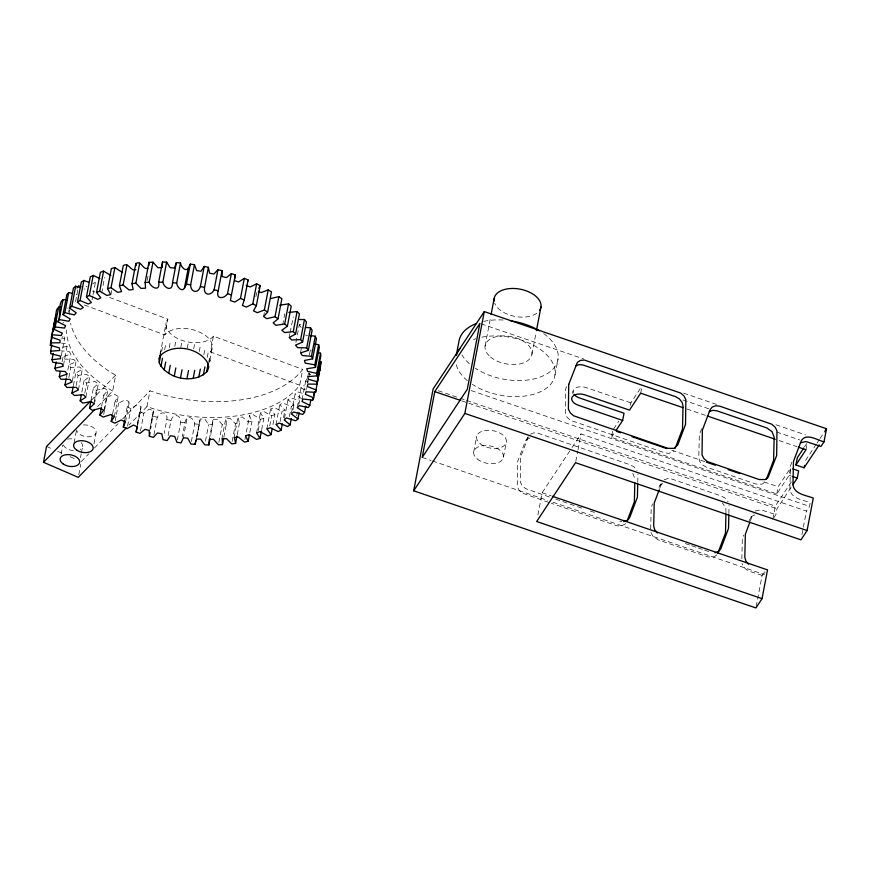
<?xml version="1.0" encoding="UTF-8"?>
<svg xmlns="http://www.w3.org/2000/svg" width="870" height="870" viewBox="0 0 870 870"><rect width="100%" height="100%" fill="white"/><g stroke="black" fill="none" stroke-linecap="round" stroke-linejoin="round"><path stroke-width="0.65" stroke-dasharray="4.35 3.26" d="M137.514 424.506L141.038 406.442L136.612 404.931L130.924 408.53L127.15 406.964L128.999 401.516L125.03 399.928L118.603 403.071L115.047 401.298L118.179 396.513L114.796 394.436L107.053 396.948L103.748 394.991L107.76 390.554L104.683 388.314L96.374 390.249L93.362 388.129L98.06 383.659L94.841 381.484L86.706 383.028L84.009 380.777L89.566 376.721L86.685 374.404L78.137 375.383L75.799 373.002L82.15 369.435L79.627 366.988L70.774 367.379L68.806 364.921L75.886 361.855L73.743 359.31L64.684 359.114L63.108 356.591L70.84 354.068L69.121 351.458L61.411 350.871M149.662 431.009L153.501 410.705L149.075 409.194L143.855 413.283L140.494 430.878M637.754 482.361L637.938 474.28M650.695 529.112L651.195 507.547L652.565 503.937M725.961 512.756L725.808 508.21L722.383 502.893M728.875 513.561L729.06 505.47M741.849 558.953L742.317 538.737L743.687 535.126M63.488 365.226L67.088 346.173L66.087 343.672L61.531 343.095M298.834 404.474L299.563 400.7L290.558 397.753L288.057 399.83L293.951 404.789L291.363 406.431L282.728 402.984L279.825 404.833L284.947 410.042L282.021 411.477L274.213 407.606L270.603 408.965L274.876 414.566L272.712 425.876M101.757 292.994L104.487 277.508M274.876 414.566L271.657 415.773L263.719 411.477L260.434 412.793L263.849 418.318L260.369 419.286L253.061 414.577L249.483 415.642L251.985 421.243L248.276 421.961L242.349 417.024L238.26 417.437L239.413 423.32L235.531 423.777L230.365 418.579L226.135 418.72L226.287 424.517L222.252 424.712L217.913 419.318L213.28 419.231L210.333 437.392M306.827 378.918L305.696 381.147L309.633 382.996M191.356 441.492L194.706 423.907C193.836 416.937 186.104 414.359 184.94 422.787L182.298 436.609M153.49 410.912L150.804 428.725M197.066 436.555L200.209 418.981L204.852 419.068L208.593 424.756L212.78 424.658M160.134 353.59L160.548 351.099L160.102 353.394M160.178 353.949L166.17 322.65M161.635 351.6L162.494 346.989M164.658 349.816L165.735 344.052M169.215 347.663L170.302 341.899M209.822 360.484L212.073 348.424M174.805 346.434L175.892 340.67M180.808 347.38L182.124 340.453M61.879 339.169L62.357 336.657M68.632 312.091L69.143 309.459M61.291 355.841L64.652 338.256L63.456 335.505M62.151 361.615L63.108 356.591M77.8 289.83L75.538 301.683A122.8 71.666 10.8 0 0 73.983 303.847M66.403 377.482L70.872 354.286M68.85 377.428L70.774 367.379M72.351 380.908L75.951 362.061M73.395 385.573L75.799 373.002M61.085 454.173L62.836 444.951M92.068 299.846L92.785 296.083M93.025 294.821L95.417 282.261L94.438 281.271M76.223 385.432L78.137 375.383M78.42 389.738L82.248 369.641M81.856 392.076L84.009 380.777M74.081 442.895L76.343 431.041M84.792 393.077L86.706 383.028M85.869 397.035L89.697 376.938M110.968 294.201L111.686 290.428M90.969 400.689L93.362 388.129M80.464 457.729L81.215 453.781M81.465 452.465L82.476 447.191M78.789 474.737L80.801 464.199M94.221 401.548L96.374 390.249M94.384 404.169L98.223 384.062M93.96 443.82L95.972 433.282M101.594 406.301L103.748 394.991M103.932 410.651L107.76 390.554M103.693 414.533L104.411 410.77M104.661 409.509L107.053 396.948M97.625 406.518L112.654 391.032L115.666 375.231L111.686 372.904A122.8 71.666 10.8 0 1 70.568 323.346M112.654 413.859L115.047 401.298M114.351 416.621L118.179 396.513M115.253 420.656L116.21 415.632M116.449 414.381L118.603 403.071M147.16 280.488L148.117 275.464M124.758 419.525L127.15 406.964M125.519 422.004L129.358 401.907M127.564 426.126L130.924 408.53M137.373 424.092L140.255 409.02M137.34 426.746L141.168 406.649M146.954 406.605L149.977 390.793L156.013 392.827A122.8 71.666 10.8 0 0 302.706 369.402L299.693 385.203A122.8 71.666 10.8 0 1 152.989 408.639L146.954 406.605L129.086 425.028M84.346 304.968L164.832 334.95L167.845 319.149L107.478 296.659M150.14 427.866L153.261 411.543M153.914 434.859L157.263 417.274C160.363 410.716 168.247 411.488 166.855 419.59L164.223 433.401M168.138 435.522L171.009 420.449C173.282 412.945 180.884 414.599 180.742 422.178L177.393 439.763M187.257 348.185L188.583 341.257M183.189 438.687L187.104 417.926M299.693 385.203L210.399 351.937L213.422 336.124L302.706 369.402M209.659 362.17L210.094 359.875L209.561 362.344M196.5 436.816L199.937 421.482M196.315 439.274L200.154 419.177M205.483 441.079L208.593 424.756M209.246 439.48L213.085 419.383M218.892 442.297L222.252 424.712M221.839 439.056L225.678 418.959M223.884 437.077L226.287 424.517M255.856 296.648L257.346 290.765M232.17 441.362L235.531 423.777M234.019 437.806L237.858 417.709M237.26 434.63L239.413 423.32M263.632 316.441L264.349 312.667M244.927 439.546L249.483 415.642M249.831 432.553L251.985 421.243M256.596 432.89L260.434 412.793M258.205 430.585L260.369 419.286M261.685 429.617L263.849 418.318M282.652 325.032L283.848 318.746M284.088 317.496L284.816 313.722M266.775 429.062L270.603 408.965M269.733 425.832L271.657 415.773M289.144 337.342L289.873 333.58M290.112 332.318L293.299 316.93M275.975 424.723L279.814 404.626M280.107 421.526L282.021 411.477M295.93 342.41L299.28 324.825L302.869 323.586M283.5 417.578L284.947 410.042M284.414 418.459L288.003 399.613M300.52 352.698L301.955 345.162M289.438 416.491L291.363 406.431M291.504 412.837L295.191 393.795L297.594 391.913L303.935 393.751M292.983 409.813L293.951 404.789M297.431 406.649L301.074 387.607L302.76 385.584L304.5 385.943M296.681 415.773L297.399 412.01M309.383 354.916L310.59 348.642L311.047 350.936M302.118 399.776L305.718 380.94M307.839 376.601L308.567 372.838M305.946 390.184L306.425 387.672M307.382 382.648L307.86 380.136M307.817 383.072L308.295 380.56M309.252 375.535L309.731 373.023M485.09 346.075L490.615 317.093M473.715 451.976L476.629 436.718M503.447 457.239L506.362 441.982M531.907 354.362L536.181 331.97M554.984 375.057L558.051 358.995M537.899 514.975L542.14 492.746L571.307 448.637M572.634 393.49L573.091 391.076M575.799 461.383L577.789 450.932M578.039 449.627L581.029 433.934L806.425 511.092L809.524 506.394L810.242 502.653L811.449 500.815M776.779 493.953L778.15 486.721L790.471 468.093L789.101 475.314L776.779 493.953L611.469 437.36L612.611 431.346M630.402 405.3L630.859 402.886L641.31 387.085M640.679 393.186L641.832 387.161M756.16 606.64L762.109 575.451L765.143 570.85L764.665 573.352M772.832 519.238L775.333 506.122L791.352 481.893M774.039 517.4L775.866 514.649L776.986 508.754L791.461 486.863M805.99 449.768L807.142 443.743M801.933 534.615L806.425 511.092M193.695 348.805L194.804 343.041M199.273 351.426L200.394 345.662M203.83 354.721L204.95 348.957M207.267 357.298L208.169 352.698M208.702 362.377L209.822 356.624M64.652 338.256L62.977 338.637M528.329 436.762L520.586 457.207L520.271 481.969L522.152 485.678L525.502 488.592L550.547 497.401M566.587 386.595L565.685 388.999L565.369 413.761L567.251 417.469L570.6 420.395L664.919 452.911L668.997 453.39L673.913 450.921M659.699 488.516L661.972 482.502M701.601 428.736L699.328 434.75L698.795 457.663L699.73 461.404L702.438 464.83L706.19 467.038L756.041 484.101L762.055 484.155L765.034 482.11M749.146 520.695L752.735 514.05M750.364 520.912L753.094 513.692M791.82 462.329L790.449 465.939L789.916 488.853C790.602 498.782 803.206 499.869 810.242 502.653M527.959 437.11L525.295 441.351L517.552 461.796L517.237 486.558L519.118 490.267L522.468 493.181L550.068 502.871M658.938 487.091L661.613 482.861M63.825 322.65L63.108 322.944M572.058 447.506L581.029 433.934M613.589 429.008L618.809 421.113M611.469 437.36L615.199 431.716M804.489 446.897L806.653 443.635M816.343 444.102L805.457 460.567L803.119 459.762M817.06 443.004L819.246 439.709M819.964 438.61L825.054 430.922M95.417 282.261L92.785 283.816M91.372 400.265L115.666 375.231M81.302 461.568L88.827 453.814M94.471 447.996L117.994 423.755M122.692 418.916L149.977 390.793M526.143 439.872L531.059 437.392M659.786 485.612L662.766 483.568M625.78 523.707L620.865 526.187L616.786 525.708L551.352 503.306M750.908 516.813L755.823 514.333M716.902 554.897L713.922 556.952L707.908 556.898L658.057 539.835L652.761 536.018L650.88 532.299M67.077 346.39L60.356 347.728M68.415 307.969L67.577 308.143M530.482 434.076L534.093 432.803L538.171 433.282L630.543 464.906L634.295 467.103L637.003 470.539M664.125 479.827L667.736 478.554L671.814 479.033L721.665 496.096L725.417 498.292L728.125 501.729M755.247 511.016L760.902 509.766L775.866 514.649M84.934 289.025L83.998 289.025M307.556 335.439L305.609 335.102M194.706 423.907L198.893 424.255M180.742 422.178L184.94 422.787M166.855 419.59L171.009 420.449M619.821 521.108L621.854 521.576M153.196 416.164L157.263 417.274M310.655 374.72L309.067 373.85M481.153 323.847L583.694 358.951M683.657 393.164L716.989 404.572M775.942 424.756L805.424 434.848M683.059 399.993L708.691 408.769M776.616 432.009L799.682 439.905M686.811 408.976L706.038 415.555M779.074 440.557L797.018 446.701M630.859 402.886L586.413 387.672A10.07 5.872 10.8 0 0 573.199 392.642M789.101 475.314L791.428 476.118M671.792 450.312L705.113 461.72M764.056 481.904L778.15 486.721M471.159 390.565L809.524 506.394M438.241 390.728L458.751 397.753M460.034 398.188L465.156 399.95M466.44 400.385L775.333 506.122M461.687 400.831L776.986 508.754M542.14 492.746L551.112 495.824M555.68 499.152L576.201 506.177M577.484 506.623L582.617 508.374M590.317 511.016L595.45 512.767M685.386 543.554L690.497 545.305M691.77 545.74L696.881 547.491M698.164 547.926L703.275 549.677M704.559 550.112L710.942 552.298M422.211 457.457L431.183 460.524M432.466 460.969L547.817 500.457M552.95 502.207L764.425 574.591M762.109 575.451C755.301 572.46 744.492 572.123 742.001 563.488M139.907 411.934L143.855 413.283M92.394 291.037L94.906 291.972M76.266 294.484L77.289 294.887M46.512 446.495L52.733 449.181M57.703 451.334L62.673 453.487M70.122 456.717L76.332 459.414M304.696 389.869L301.02 387.813M112.654 391.032L108.674 388.705A122.8 71.666 10.8 0 1 66.283 330.176M86.097 286.328L86.956 286.872M301.596 398.688L295.104 393.99M301.161 327.468L299.28 324.825M632.805 473.313L634.904 478.87M83.433 424.908A9.907 5.785 10.8 0 1 95.961 430.748A9.907 5.785 10.8 0 1 87.707 436.805A9.907 5.785 10.8 0 1 76.625 429.9M81.149 442.623A9.907 5.785 10.8 0 1 80.149 449.594M73.363 450.66A9.907 5.785 10.8 0 1 63.129 443.809M67.621 439.176A9.907 5.785 10.8 0 1 75.005 439.306M69.295 314.364A122.8 71.666 10.8 0 1 69.382 309.318M210.399 351.937A24.969 14.572 10.8 0 0 202.666 333.634L197.088 331.013A24.969 14.572 10.8 0 0 164.832 334.95M213.422 336.124A24.969 14.572 10.8 0 1 181.156 340.072L175.588 337.451A24.969 14.572 10.8 0 1 167.845 319.149M536.779 313.254A23.784 13.876 10.8 0 1 513.18 316.06A23.784 13.876 10.8 0 1 494.704 303.282M481.871 337.179A50.329 29.373 10.8 0 1 546.208 354.329A50.329 29.373 10.8 0 1 538.465 392.598A50.329 29.373 10.8 0 1 472.334 384.344M467.299 380.625A50.329 29.373 10.8 0 1 455.869 362.692M473.487 339.528A50.329 29.373 10.8 0 1 475.749 338.745M543.706 333.612A50.329 29.373 10.8 0 1 544.642 375.122A50.329 29.373 10.8 0 1 475.39 368.293M469.343 363.682A50.329 29.373 10.8 0 1 461.959 354.927M483.676 321.389A50.329 29.373 10.8 0 1 503.763 320.051M490.473 356.994A23.784 13.876 10.8 0 0 530.569 357.777A23.784 13.876 10.8 0 0 504.437 335.885A23.784 13.876 10.8 0 0 490.473 356.994M477.141 458.914A15.095 8.809 10.8 0 0 502.599 459.403A15.095 8.809 10.8 0 0 486.004 445.505A15.095 8.809 10.8 0 0 477.141 458.914M480.055 443.656A15.095 8.809 10.8 0 0 505.513 444.146A15.095 8.809 10.8 0 0 488.918 430.248A15.095 8.809 10.8 0 0 480.055 443.656"/><path stroke-width="1.3" d="M223.644 438.339L222.448 444.624L218.413 444.809L213.433 439.23L209.246 439.48L208.898 444.929L204.754 444.853L200.666 439.1L196.381 439.078L195.065 444.352L190.878 444.004L187.724 438.143L183.363 437.838L181.101 442.884L176.915 442.275L174.729 436.37L170.357 435.794L167.181 440.557L163.016 439.687L161.842 433.793L157.492 432.945L153.435 437.371L149.357 436.262L149.194 430.454L144.92 429.345L140.016 433.39L136.079 432.042L137.34 426.746L133.447 425.071L127.085 428.638L123.312 427.061L124.519 420.786M123.312 427.061L125.421 421.787L121.191 420.025L114.775 423.168L111.219 421.395L114.351 416.621L110.958 414.544L103.215 417.045L99.909 415.099L103.693 410.238L100.191 408.237L92.546 410.346L89.534 408.226L94.221 403.756L91.013 401.581L82.867 403.125L80.181 400.874L85.825 397.231L83.466 394.741L74.309 395.48L71.96 393.109L78.333 389.934L76.375 387.357L66.936 387.476L64.967 385.019L72.047 381.952L69.915 379.407L60.846 379.211L59.28 376.688L67.012 374.176L65.283 371.555L56.104 370.772L54.951 368.228L63.249 366.281L61.955 363.616L52.765 362.268L52.037 359.701L60.563 358.69L60.356 356.058L50.851 353.764L50.569 351.23L59.725 350.479L59.323 347.826L50.406 345.368L50.558 342.878L59.986 342.758L60.052 340.148L51.417 337.179L52.004 334.765L61.183 335.515L62.335 333.134L53.875 329.273L54.897 326.968L64.576 328.066L65.544 325.641L57.757 321.737L59.203 319.562L68.85 321.269L70.252 318.964L63.021 314.668L64.869 312.645L74.374 314.929L76.212 312.787L69.611 308.132L71.84 306.283L80.497 309.231L83.27 307.556L77.452 302.205L80.04 300.552L88.316 303.978L91.426 302.532L86.456 296.942L89.371 295.506L97.842 299.367L100.811 297.812L96.526 292.418L99.745 291.211L107.01 295.485L110.686 294.528L107.554 288.666L111.034 287.709L117.667 292.342L121.572 291.646L119.418 285.741L123.116 285.034L129.054 289.971L133.143 289.558L131.979 283.663L135.872 283.218L141.038 288.405L145.562 288.188L145.116 282.467L148.944 262.37L152.979 262.185L157.97 267.753L162.146 267.503L162.505 262.055L166.638 262.142L170.107 267.655L174.478 268.08L176.338 262.631L180.525 262.979L176.686 283.087C176.643 286.252 181.667 292.461 184.375 288.394L188.203 268.297L190.291 264.099L194.488 264.708L196.663 270.613L201.046 271.201L204.222 266.438L208.376 267.308L209.561 273.191L213.9 274.039L217.968 269.613L222.035 270.733L222.209 276.529L226.472 277.639L231.376 273.604L235.324 274.953L230.365 300.541L234.791 302.064L240.479 298.453L244.252 300.019L242.404 305.468L246.373 307.056L252.789 303.913L256.345 305.685L253.518 310.873L257.281 312.678L264.349 310.035L267.655 311.993L263.632 316.441L266.709 318.681L275.018 316.745L278.03 318.855L273.18 322.922L275.91 325.304L284.697 323.955L287.383 326.217L281.837 330.263L284.718 332.59L293.266 331.611L295.604 333.982L289.253 337.56L291.776 340.007L300.628 339.615L302.597 342.073L295.517 345.129L297.649 347.685L306.719 347.869L308.284 350.392L300.552 352.915L302.281 355.525L311.46 356.308L312.613 358.864L304.5 360.441L305.163 363.116L314.799 364.824L315.527 367.379L306.751 368.739L307.599 371.403L316.713 373.328L316.995 375.862L307.839 376.601L308.241 379.255L317.158 381.712L317.006 384.203L307.947 384.04L307.24 386.53L316.147 389.912L315.56 392.316L305.946 391.826L305.435 394.36L313.689 397.818L312.667 400.124L302.988 399.015L302.021 401.451L309.807 405.344L308.361 407.519L299.247 405.637L297.246 407.704L304.543 412.413L302.695 414.446L293.766 412.01L291.363 413.902L297.953 418.948L295.724 420.797L286.469 417.959L284.229 419.927L290.112 424.886L287.524 426.539L279.248 423.103L276.138 424.56L281.108 430.139L278.193 431.574L270.374 427.703L266.959 428.91L271.038 434.663L267.819 435.881L259.891 431.574L256.596 432.89L260.01 438.415L256.53 439.383L249.222 434.685L245.644 435.739L248.146 441.34L244.448 442.058L238.51 437.121L234.421 437.534L235.585 443.417L231.692 443.874L226.526 438.676L222.296 438.817L222.448 444.624M235.324 274.953L234.454 279.444M634.806 482.915L634.371 501.783L627.085 521.032M637.721 483.709L637.405 497.194L629.673 517.639L627.509 520.325L623.91 521.598M725.928 514.105L725.493 532.973L717.75 553.418M728.842 514.909L728.527 528.384L720.795 548.829L718.631 551.515L715.031 552.787M159.308 362.409L159.286 363.04C167.301 379.287 194.195 384.453 207.147 371.512L208.561 367.901L208.289 363.997C200.23 347.772 173.402 342.628 160.417 355.525L159.014 359.136L159.308 362.409L160.809 354.351M54.244 325.271L54.386 322.781M317.006 384.203L320.845 364.106L320.715 361.518M148.944 262.37L148.933 265.328M188.203 268.297C185.506 272.364 180.481 266.155 180.525 262.979M159.319 358.56L159.96 355.101M160.972 366.335L162.472 358.277M164.191 370.065L165.691 362.018M168.736 373.36L170.248 365.313M174.304 375.981L175.827 367.945M180.525 377.754L182.058 369.717M51.417 337.179L56.137 314.668M50.558 342.878L55.843 314.668M50.406 345.368L51.841 337.832M53.037 331.546L53.516 329.034M53.875 329.273C58.529 325.184 52.048 305.696 61.357 307.132M54.897 326.968L58.725 306.871M50.569 351.23L51.765 344.944M57.757 321.737C62.096 317.365 55.974 296.289 66.827 300.085M59.203 319.562L63.031 299.465M52.037 359.701L53.233 353.427M63.021 314.668L66.859 294.571L68.708 292.548L72.449 293.397M64.869 312.645L68.708 292.548M54.951 368.228L56.148 361.942M69.611 308.132L73.45 288.035L75.679 286.187L80.453 287.589M71.84 306.283L75.679 286.187M59.28 376.688L60.237 371.664M126.27 427.931L78.289 477.369L43.5 462.296L46.512 446.495L90.436 401.233M77.452 302.205L81.291 282.108L83.879 280.455L88.479 282.13M80.04 300.552L83.879 280.455M64.967 385.019L66.163 378.733M86.456 296.942L90.295 276.845L93.21 275.409L99.887 278.585M89.371 295.506L93.21 275.409M71.96 393.109L73.156 386.824M96.526 292.418L100.365 272.321L103.573 271.114L110.838 275.388M99.745 291.211L103.573 271.114M80.181 400.874L81.378 394.588M107.554 288.666L111.382 268.569L114.873 267.601L122.17 272.31M111.034 287.709L114.873 267.601M89.534 408.226L90.73 401.951M119.418 285.741L123.246 265.644C128.847 261.783 130.587 271.995 135.84 269.635M123.116 285.034L126.955 264.926M99.909 415.099L101.355 407.562M131.979 283.663L135.818 263.567C141.723 259.967 142.484 270.374 147.911 268.264M135.872 283.218L139.711 263.121M111.219 421.395L112.415 415.12M162.505 262.055L158.666 282.152C160.482 292.015 151.391 288.024 149.151 282.282L152.979 262.185M176.338 262.631L172.499 282.739C172.706 291.972 164.452 288.568 162.81 282.239L166.638 262.142M136.079 432.042L137.036 427.018M149.357 436.262L150.075 432.488M184.375 288.394L186.463 284.196L190.291 264.099M204.222 266.438L200.383 286.534C198.121 294.049 190.519 292.396 190.65 284.816L194.488 264.708M186.974 378.559L188.507 370.522M217.968 269.613L214.129 289.71C211.04 296.278 203.145 295.495 204.548 287.404L208.376 267.308M231.376 273.604L227.548 293.701C223.873 299.356 215.314 299.258 218.207 290.83L222.035 270.733M195.065 444.352L195.783 440.579M208.898 444.929L210.094 438.654M240.479 298.453L244.318 278.356L248.08 279.922L244.252 300.019M252.789 303.913L256.628 283.816L260.184 285.588L256.345 305.685M235.585 443.417L237.021 435.881M264.349 310.035L268.177 289.938L271.483 291.896L267.655 311.993M248.146 441.34L249.353 435.065M275.018 316.745L278.857 296.637L270.548 298.584M278.03 318.855L281.869 298.758L278.857 296.637M260.01 438.415L261.446 430.878M284.697 323.955L288.525 303.858L279.748 305.207M287.383 326.217L291.222 306.12L288.525 303.858M271.038 434.663L272.234 428.388M293.266 331.611L297.094 311.514L288.883 312.45M295.604 333.982L299.443 313.885L297.094 311.514M281.108 430.139L282.304 423.864M300.628 339.615L304.467 319.507L299.606 319.518M302.597 342.073L306.436 321.976L304.467 319.507M290.112 424.886L291.309 418.601M306.719 347.869L310.546 327.772L305.609 327.457M308.284 350.392L312.123 330.296L310.546 327.772M297.953 418.948L299.149 412.674M311.46 356.308L315.288 336.212L310.329 335.581M312.613 358.864L316.452 338.767L315.288 336.212M304.543 412.413L305.74 406.138M314.799 364.824L318.637 344.727L314.864 344.009M315.527 367.379L319.355 347.282L318.637 344.727M309.807 405.344L310.764 400.32M316.713 373.328L320.541 353.22L317.974 352.567M316.995 375.862L320.834 355.765L320.541 353.22M312.667 400.124L313.146 397.612M313.624 395.1L314.103 392.587M313.689 397.818L314.886 391.533M317.158 381.712L320.997 361.615M315.56 392.316L319.714 369.696M552.385 496.259L767.536 569.904L762.044 598.658L755.91 607.945L413.696 490.8L433.119 388.977L484.285 311.59L826.5 428.736L823.999 441.851L820.965 446.44L806.001 441.558L800.346 442.808M434.772 391.609L422.211 457.457L467.31 389.249L479.87 323.412L434.772 391.609L460.415 400.385M456.348 355.036L458.947 341.442A50.329 29.373 10.8 0 1 476.553 323.466M413.696 490.8L464.863 413.413L484.285 311.59M491.115 314.462L494.127 298.66M536.431 330.654L540.955 306.947M615.938 430.596L622.659 420.428L624.04 413.206L579.594 397.992A10.07 5.872 10.8 0 1 573.982 394.219M819.203 444.907L804.076 467.788L795.919 464.993L797.301 457.772L803.771 447.985M792.907 484.677L797.257 478.108L798.627 470.877L792.809 468.887M804.076 467.788L804.532 465.385M762.044 598.658L536.659 521.511L575.548 462.688L800.933 539.846L807.077 530.559L813.276 498.064C806.24 495.28 793.636 494.193 792.951 484.264L793.483 461.35L801.226 440.905C806.12 432.26 817.593 440.416 823.999 441.851M193.194 378.341L194.739 370.305M198.784 377.112L200.339 369.076M203.341 374.959L204.907 366.922M206.571 372.034L208.137 363.997M208.245 368.521L208.691 366.226M248.08 279.922L247.504 281.858M319.986 369.815L319.094 372.219M659.242 489.723L654.229 502.947L653.696 525.861L654.631 529.602L657.339 533.038M675.218 448.235L682.504 428.986L683.037 406.072L682.102 402.331L679.394 398.906L675.642 396.698L583.27 365.085L579.181 364.606L575.581 365.868M749.907 522.12L745.351 534.147L744.818 557.061L745.753 560.802L748.461 564.228M766.339 479.424L773.626 460.186L774.159 437.262L772.06 431.705L766.764 427.888L716.913 410.825L712.834 410.346L709.224 411.619M260.184 285.588L258.825 288.274M795.919 464.993L805.99 449.768L798.301 447.137M825.054 430.922L826.5 428.736M43.5 462.296L94.83 409.4M244.318 278.356L238.619 281.967L234.476 280.608M256.628 283.816L250.212 286.959L246.232 285.371M268.177 289.938L261.109 292.57L258.379 291.33M145.116 282.467L149.151 282.282M158.666 282.152L162.81 282.239M172.499 282.739L176.686 283.087M186.463 284.196L190.65 284.816M200.383 286.534L204.548 287.404M214.129 289.71L218.207 290.83M682.972 407.66L640.679 393.186L629.478 410.118L585.031 394.904A10.07 5.872 10.8 0 0 572.275 396.861A10.07 5.872 10.8 0 0 578.213 405.213L622.659 420.428M707.31 415.99L775.235 439.241M792.592 476.51L797.257 478.108M227.548 293.701L231.485 295.05M616.689 431.455L620.527 432.771M632.066 436.718L666.67 448.561M706.386 462.155L715.357 465.232M728.179 469.615L739.707 473.563M464.863 413.413L807.077 530.559M81.073 286.817L78.55 285.882A122.8 71.666 10.8 0 0 76.995 288.035M136.155 265.644L135.818 263.567M494.127 301.107A23.784 13.876 10.8 0 1 520.63 289.264A23.784 13.876 10.8 0 1 539.617 310.362M456.445 355.014A50.329 29.373 10.8 0 1 460.099 348.413M510.288 320.747A50.329 29.373 10.8 0 1 539.367 330.763M568.719 384.409L568.404 409.172L570.285 412.88L573.635 415.795L667.953 448.322L673.967 448.376L677.795 444.842L685.538 424.397L685.854 399.635L683.972 395.926L680.623 393.012L584.27 360.028L580.29 360.441L577.31 362.485L568.719 384.409M702.362 430.161L702.046 454.912L703.928 458.631L707.277 461.546L759.075 479.511L765.089 479.566L768.069 477.51L776.66 455.586L776.975 430.835L775.094 427.116L771.744 424.201L719.947 406.236L715.869 405.757L712.258 407.029L710.105 409.716L702.362 430.161M76.788 450.16A9.907 5.785 10.8 0 0 92.959 449.094A9.907 5.785 10.8 0 0 80.421 440.709A9.907 5.785 10.8 0 0 76.788 450.16M63.292 464.069A9.907 5.785 10.8 0 0 79.464 463.003A9.907 5.785 10.8 0 0 66.925 454.618A9.907 5.785 10.8 0 0 63.292 464.069"/></g></svg>
